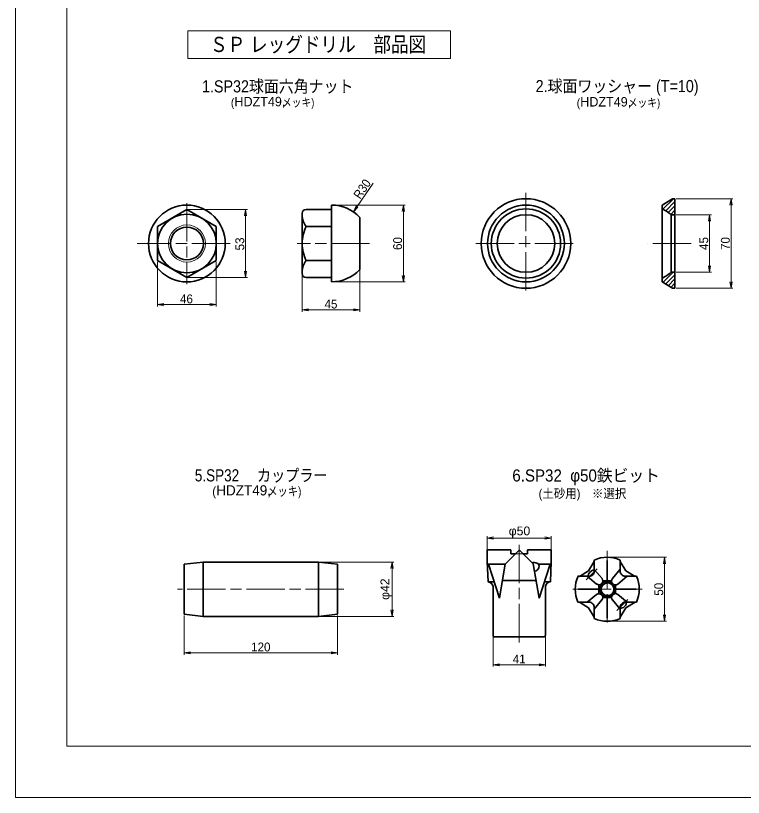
# Model space of a CAD drawing. Units: millimetres at full size, sheet at 1:2.5. Extents: x 2158 to 3838, y 1294 to 2497.
# Drawn here: x 2158 to 2726, y 1309 to 1920 of the extents above; entities that cross this region are included whole.
import ezdxf
from ezdxf.enums import TextEntityAlignment as Align

# ---------------------------------------------------------------- set-up
doc = ezdxf.new("R2010")
doc.units = ezdxf.units.MM
doc.header["$LTSCALE"] = 2.5
doc.linetypes.add('CHAIN', pattern=[18.5, 12, -1.5, 3.5, -1.5])
doc.linetypes.add('DASHED_SPACED', pattern=[12, 6, -6])
for name, color, linetype, lineweight in [('0_2', 7, 'Continuous', 13), ('1 外形線', 7, 'Continuous', 35), ('2 細線', 3, 'Continuous', 20), ('3 隠れ線', 2, 'DASHED_SPACED', 13), ('4 中心線', 1, 'CHAIN', 13), ('6 寸法線', 4, 'Continuous', 13), ('7 枠・タイトル', 7, 'Continuous', 13), ('DEFPOINTS_8', 7, 'Continuous', 13)]:
    doc.layers.add(name, color=color, linetype=linetype, lineweight=lineweight)
doc.layers.add('9文字', color=7, linetype='Continuous')
doc.styles.add('Arial', font='')
doc.styles.add('ＭＳ Ｐゴシック', font='')
doc.styles.get('Arial').set_extended_font_data('Arial')
doc.styles.get('ＭＳ Ｐゴシック').set_extended_font_data('MS PGothic')
pattern_1 = [(45, (1744.959, 1503.57), (-1.6838, 1.6838), [])]

# ---------------------------------------------------------------- blocks, each defined once
blk = doc.blocks.new('open_arrow')
at = {"color": 0, "linetype": 'Continuous', "lineweight": -2}
blk.add_lwpolyline([(7.5, 1.25), (0, 0), (7.5, -1.25)], dxfattribs=at)

msp = doc.modelspace()

# ---------------------------------------------------------------- hatches: boundary and pattern name
at = {"layer": '2 細線'}
h = msp.add_hatch(dxfattribs=at)
h.set_pattern_fill('USER', color=256, style=0, pattern_type=2)
h.set_pattern_definition(pattern_1)
h.paths.add_polyline_path([(2662.922, 1771.986), (2662.922, 1769.098, -0.0702), (2669.922, 1764.486), (2672.922, 1764.486), (2672.922, 1776.986), (2670.922, 1776.986)])
h = msp.add_hatch(dxfattribs=at)
h.set_pattern_fill('USER', color=256, style=0, pattern_type=2)
h.set_pattern_definition(pattern_1)
h.paths.add_polyline_path([(2672.922, 1719.486), (2669.922, 1719.486, -0.0702), (2662.922, 1714.874), (2662.922, 1711.986), (2670.922, 1706.986), (2672.922, 1706.986)])

# ---------------------------------------------------------------- linework, layer by layer
at = {"layer": '0_2'}
for p, q in [((2292.238, 1908.251), (2497.627, 1908.251)), ((2292.238, 1908.251), (2292.238, 1886.68)), ((2497.627, 1908.251), (2497.627, 1886.68)), ((2292.238, 1886.68), (2497.627, 1886.68))]:
    msp.add_line(p, q, dxfattribs=at)
at = {"layer": '1 外形線'}
for p, q in [((2662.922, 1771.986), (2670.922, 1776.986)), ((2670.922, 1776.986), (2672.922, 1776.986)), ((2672.922, 1776.986), (2672.922, 1706.986)), ((2268.494, 1755.257), (2291.494, 1768.536)), ((2291.494, 1768.536), (2314.494, 1755.257)), ((2404.594, 1768.536), (2384.594, 1768.536)), ((2404.594, 1741.986), (2404.594, 1771.986)), ((2662.922, 1771.986), (2662.922, 1711.986)), ((2381.594, 1718.436), (2381.594, 1765.536)), ((2426.594, 1721.59), (2426.594, 1762.382)), ((2672.922, 1764.486), (2669.922, 1764.486)), ((2669.922, 1719.486), (2669.922, 1764.486)), ((2268.494, 1755.257), (2268.494, 1728.715)), ((2314.494, 1755.257), (2314.494, 1728.715)), ((2404.594, 1755.261), (2384.594, 1755.261)), ((2404.594, 1741.986), (2404.594, 1711.986)), ((2268.494, 1728.715), (2291.494, 1715.436)), ((2291.494, 1715.436), (2314.494, 1728.715)), ((2404.594, 1728.711), (2384.594, 1728.711)), ((2672.922, 1719.486), (2669.922, 1719.486)), ((2404.594, 1715.436), (2384.594, 1715.436)), ((2404.594, 1711.986), (2404.594, 1715.436)), ((2662.922, 1711.986), (2670.922, 1706.986)), ((2670.922, 1706.986), (2672.922, 1706.986)), ((2526.222, 1502.403), (2526.222, 1493.403)), ((2526.222, 1502.403), (2544.722, 1502.403)), ((2540.241, 1491.403), (2550.534, 1501.696)), ((2544.722, 1502.403), (2544.722, 1499.403)), ((2544.722, 1499.403), (2548.241, 1499.403)), ((2562.241, 1491.403), (2551.948, 1501.696)), ((2554.241, 1499.403), (2557.722, 1499.403)), ((2557.722, 1502.403), (2557.722, 1499.403)), ((2557.722, 1502.403), (2576.222, 1502.403)), ((2576.222, 1502.403), (2576.222, 1493.401)), ((2304.23, 1492.885), (2289.23, 1491.185)), ((2339.23, 1492.885), (2304.23, 1492.885)), ((2304.23, 1492.885), (2304.23, 1450.485)), ((2359.23, 1492.885), (2339.23, 1492.885)), ((2394.23, 1492.885), (2359.23, 1492.885)), ((2394.23, 1492.885), (2394.23, 1450.485)), ((2394.23, 1492.885), (2409.23, 1491.185)), ((2526.222, 1493.403), (2527.059, 1477.405)), ((2526.328, 1491.403), (2540.241, 1491.403)), ((2527.1, 1491.403), (2535.738, 1464.577)), ((2535.738, 1464.577), (2540.314, 1491.476)), ((2566.705, 1464.577), (2562.123, 1491.521)), ((2576.155, 1491.403), (2566.126, 1491.403)), ((2575.343, 1491.403), (2566.705, 1464.577)), ((2576.222, 1493.403), (2575.687, 1477.404)), ((2609.836, 1493.43), (2605.431, 1486.195)), ((2609.844, 1485.813), (2609.835, 1494.519)), ((2619.973, 1478.185), (2619.973, 1494.185)), ((2630.109, 1485.835), (2630.1, 1494.541)), ((2630.109, 1485.835), (2630.1, 1494.541)), ((2630.109, 1493.43), (2634.514, 1486.195)), ((2289.23, 1491.185), (2289.23, 1452.185)), ((2409.23, 1491.185), (2409.23, 1452.185)), ((2605.431, 1486.195), (2598.214, 1481.771)), ((2615.901, 1479.966), (2609.839, 1487.242)), ((2624.065, 1479.975), (2630.112, 1487.264)), ((2624.065, 1479.975), (2630.112, 1487.264)), ((2634.514, 1486.195), (2641.731, 1481.771)), ((2605.844, 1481.813), (2597.139, 1481.823)), ((2611.697, 1475.749), (2604.402, 1481.788)), ((2628.278, 1475.767), (2635.56, 1481.821)), ((2628.278, 1475.767), (2635.56, 1481.821)), ((2634.131, 1481.818), (2642.837, 1481.818)), ((2634.131, 1481.818), (2642.837, 1481.818)), ((2527.092, 1477.404), (2531.608, 1477.404)), ((2530.722, 1473.701), (2530.722, 1435.903)), ((2538.484, 1478.403), (2563.96, 1478.403)), ((2570.836, 1477.405), (2575.687, 1477.405)), ((2571.722, 1474.129), (2571.722, 1435.903)), ((2613.473, 1475.099), (2613.473, 1468.271)), ((2623.387, 1478.185), (2616.558, 1478.185)), ((2626.473, 1468.271), (2626.473, 1475.099)), ((2613.472, 1471.685), (2597.473, 1471.685)), ((2611.682, 1467.592), (2604.394, 1461.546)), ((2626.473, 1471.685), (2642.473, 1471.685)), ((2628.278, 1467.603), (2635.56, 1461.548)), ((2605.822, 1461.548), (2597.117, 1461.557)), ((2598.197, 1461.552), (2605.427, 1457.14)), ((2615.891, 1463.38), (2609.836, 1456.098)), ((2616.558, 1465.185), (2623.387, 1465.185)), ((2619.973, 1465.185), (2619.973, 1449.185)), ((2624.065, 1463.395), (2630.112, 1456.106)), ((2634.131, 1461.552), (2642.837, 1461.552)), ((2641.748, 1461.552), (2634.518, 1457.14)), ((2605.427, 1457.14), (2609.844, 1449.918)), ((2609.84, 1457.526), (2609.84, 1448.821)), ((2630.109, 1457.535), (2630.1, 1448.829)), ((2634.518, 1457.14), (2630.101, 1449.918)), ((2304.23, 1450.485), (2289.23, 1452.185)), ((2339.23, 1450.485), (2304.23, 1450.485)), ((2359.23, 1450.485), (2339.23, 1450.485)), ((2394.23, 1450.485), (2359.23, 1450.485)), ((2394.23, 1450.485), (2409.23, 1452.185)), ((2532.222, 1434.403), (2570.222, 1434.403))]:
    msp.add_line(p, q, dxfattribs=at)
for centre, radius in [((2556.466, 1741.986), 35), ((2291.494, 1741.986), 30), ((2556.466, 1741.986), 30), ((2556.466, 1741.986), 27.1), ((2291.494, 1741.986), 22.993), ((2556.466, 1741.986), 22.5), ((2291.494, 1741.986), 12.85), ((2620.217, 1471.685), 6), ((2620.217, 1471.685), 5)]:
    msp.add_circle(centre, radius, dxfattribs=at)
for centre, radius, start, end in [((2384.594, 1765.536), 3, 90, 180), ((2404.594, 1741.986), 30, 42.83343, 90), ((2650.079, 1741.986), 30, 48.59038, 64.65267), ((2396.594, 1764.261), 15, 180, 216.8699), ((2412.465, 1741.986), 30.871, 154.53143, 180), ((2412.465, 1741.986), 30.871, 180, 205.46857), ((2396.594, 1719.711), 15, 143.1301, 180), ((2384.594, 1718.436), 3, 180, 270), ((2404.594, 1741.986), 30, 270, 317.16657), ((2650.079, 1741.986), 30, 295.34733, 311.40962), ((2551.241, 1500.989), 1, 44.99969, 135), ((2620.004, 1471.623), 25.043, 66.22496, 113.95856), ((2605.844, 1485.787), 4, 269.80798, 0.37628), ((2634.109, 1485.817), 4, 179.74656, 270.31486), ((2620.035, 1471.653), 25.043, 156.04142, 203.77503), ((2613.538, 1478.118), 3, 228.59997, 38.02067), ((2626.432, 1478.132), 3, 138.53854, 307.95925), ((2619.93, 1471.697), 25.043, 336.10286, 23.83647), ((2526.852, 1473.538), 3.873, 2.40625, 86.94202), ((2575.657, 1473.415), 4, 94.39257, 169.71768), ((2613.525, 1465.225), 3, 318.4771, 127.89781), ((2626.432, 1465.238), 3, 52.04075, 221.46146), ((2605.84, 1457.548), 4, 359.68512, 90.25342), ((2634.109, 1457.552), 4, 89.68514, 180.25344), ((2619.96, 1471.728), 25.043, 246.16352, 293.89712), ((2532.222, 1435.903), 1.5, 180, 270), ((2570.222, 1435.903), 1.5, 270, 0)]:
    msp.add_arc(centre, radius, start, end, dxfattribs=at)
for centre, major_axis, ratio, start_param, end_param in [((2562.779, 1489.994), (-3.985, 0), 0.650921, 3.1415927, 5.1052524), ((2562.779, 1489.994), (-0.483, 4.195), 0.943128, 3.082681, 4.6042421), ((2607.989, 1483.727), (-2.472, -2.478), 0.588796, 3.4771399, 5.9851153), ((2632.046, 1459.695), (-2.475, -2.475), 0.588796, 0.29807, 2.8060454)]:
    msp.add_ellipse(centre, major_axis=major_axis, ratio=ratio, start_param=start_param, end_param=end_param, dxfattribs=at)
at = {"layer": '2 細線'}
msp.add_circle((2291.494, 1741.986), 14.5, dxfattribs=at)
at = {"layer": '3 隠れ線'}
msp.add_line((2547.807, 1499.403), (2554.636, 1499.403), dxfattribs=at)
at = {"layer": '4 中心線'}
for p, q in [((2556.466, 1781.531), (2556.466, 1702.441)), ((2291.494, 1773.443), (2291.494, 1710.128)), ((2325.41, 1741.986), (2252.588, 1741.986)), ((2434.27, 1741.986), (2377.741, 1741.986)), ((2517.207, 1741.986), (2595.725, 1741.986)), ((2685.58, 1741.986), (2651.71, 1741.986)), ((2551.222, 1506.422), (2551.222, 1428.856)), ((2619.973, 1501.64), (2619.973, 1445.648)), ((2611.993, 1487.732), (2603.408, 1479.138)), ((2414.23, 1471.685), (2284.23, 1471.685)), ((2593.111, 1471.685), (2647.323, 1471.685)), ((2636.047, 1463.703), (2627.463, 1455.109))]:
    msp.add_line(p, q, dxfattribs=at)
at = {"layer": '6 寸法線'}
for p, q in [((2437.07, 1789.257), (2421.582, 1766.713)), ((2673.922, 1776.986), (2718.26, 1776.986)), ((2716.76, 1706.986), (2716.76, 1776.986)), ((2292.494, 1768.536), (2338.819, 1768.536)), ((2337.319, 1715.436), (2337.319, 1768.536)), ((2405.594, 1771.986), (2462.149, 1771.986)), ((2460.649, 1711.986), (2460.649, 1771.986)), ((2673.922, 1764.486), (2701.421, 1764.486)), ((2699.921, 1719.486), (2699.921, 1764.486)), ((2404.504, 1741.986), (2404.684, 1741.986)), ((2404.594, 1741.896), (2404.594, 1742.076)), ((2268.494, 1727.715), (2268.494, 1692.677)), ((2314.494, 1727.715), (2314.494, 1692.677)), ((2381.594, 1717.436), (2381.594, 1688.658)), ((2426.594, 1722.09), (2426.594, 1688.658)), ((2673.922, 1719.486), (2701.421, 1719.486)), ((2292.494, 1715.436), (2338.819, 1715.436)), ((2405.594, 1711.986), (2462.149, 1711.986)), ((2673.922, 1706.986), (2718.26, 1706.986)), ((2268.494, 1694.177), (2314.494, 1694.177)), ((2381.594, 1690.158), (2426.594, 1690.158)), ((2526.222, 1502.403), (2526.222, 1513.215)), ((2526.222, 1511.715), (2576.262, 1511.715)), ((2576.262, 1502.403), (2576.262, 1513.215)), ((2395.23, 1492.885), (2453.32, 1492.885)), ((2451.82, 1450.485), (2451.82, 1492.885)), ((2620.973, 1496.666), (2666.25, 1496.666)), ((2664.75, 1446.685), (2664.75, 1496.666)), ((2289.23, 1451.185), (2289.23, 1420.523)), ((2395.23, 1450.485), (2453.32, 1450.485)), ((2409.23, 1451.185), (2409.23, 1420.523)), ((2620.974, 1446.685), (2666.25, 1446.685)), ((2530.722, 1435.357), (2530.722, 1411.155)), ((2571.722, 1435.357), (2571.722, 1411.155)), ((2289.23, 1422.023), (2409.23, 1422.023)), ((2530.722, 1412.655), (2571.722, 1412.655))]:
    msp.add_line(p, q, dxfattribs=at)
at = {"layer": '7 枠・タイトル'}
for p, q in [((2197.652, 2456.969), (2197.652, 1348.969)), ((2197.652, 1348.969), (3797.652, 1348.969))]:
    msp.add_line(p, q, dxfattribs=at)
at = {"layer": 'DEFPOINTS_8'}
for p, q in [((2157.652, 2496.969), (2157.652, 1308.969)), ((2157.652, 1308.969), (3837.652, 1308.969))]:
    msp.add_line(p, q, dxfattribs=at)

# ---------------------------------------------------------------- block references
at = {"layer": '6 寸法線', "xscale": 0.667, "yscale": 0.667}
for p, rotation in [((2716.76, 1776.986), 270), ((2337.319, 1768.536), 270), ((2421.582, 1766.713), 55.5), ((2460.649, 1771.986), 270), ((2699.921, 1764.486), 270), ((2699.921, 1719.486), 90), ((2337.319, 1715.436), 90), ((2460.649, 1711.986), 90), ((2716.76, 1706.986), 90), ((2314.494, 1694.177), 180), ((2426.594, 1690.158), 180), ((2576.262, 1511.715), 180), ((2451.82, 1492.885), 270), ((2664.75, 1496.666), 270), ((2451.82, 1450.485), 90), ((2664.75, 1446.685), 90), ((2409.23, 1422.023), 180), ((2571.722, 1412.655), 180)]:
    msp.add_blockref('open_arrow', p, dxfattribs=dict(at, rotation=rotation))
for p in [(2268.494, 1694.177), (2381.594, 1690.158), (2526.222, 1511.715), (2289.23, 1422.023), (2530.722, 1412.655)]:
    msp.add_blockref('open_arrow', p, dxfattribs=at)

# ---------------------------------------------------------------- texts
at = {"layer": '6 寸法線', "style": 'ＭＳ Ｐゴシック'}
for s, rotation, width, p in [('R30', 55.51, 0.95, (2428.448, 1784.654)), ('φ42', 90, 1.05, (2446.266, 1471.736))]:
    msp.add_text(s, height=6.928, rotation=rotation, dxfattribs=dict(at, width=width)).set_placement(p, align=Align.MIDDLE_CENTER)
for s, p in [('53', (2332.819, 1741.638)), ('60', (2456.149, 1741.986)), ('45', (2695.421, 1741.986)), ('70', (2712.26, 1741.986)), ('50', (2660.25, 1471.675))]:
    msp.add_text(s, height=6.928, rotation=90, dxfattribs=at).set_placement(p, align=Align.MIDDLE_CENTER)
for s, p in [('46', (2291.145, 1698.677)), ('45', (2404.094, 1694.658)), ('120', (2349.23, 1426.523)), ('41', (2551.222, 1417.155))]:
    msp.add_text(s, height=6.928, dxfattribs=at).set_placement(p, align=Align.MIDDLE_CENTER)
at = {"layer": '6 寸法線', "style": 'ＭＳ Ｐゴシック', "width": 1.05}
msp.add_text('φ50', height=6.928, dxfattribs=at).set_placement((2551.408, 1517.269), align=Align.MIDDLE_CENTER)
at = {"layer": '7 枠・タイトル', "style": 'ＭＳ Ｐゴシック', "width": 0.85}
msp.add_text('ＳＰ レッグドリル\u3000部品図', height=11.88, dxfattribs=at).set_placement((2394.061, 1897.641), align=Align.MIDDLE_CENTER)
at = {"layer": '9文字', "style": 'ＭＳ Ｐゴシック'}
for s, width, p in [('1.SP32球面六角ナット', 0.9, (2421.642, 1864.835)), ('2.球面ワッシャー (T=10)', 0.9, (2691.363, 1865.055)), ('5.SP32\u3000 カップラー', 0.85, (2401.365, 1560.724))]:
    msp.add_text(s, height=9.501, dxfattribs=dict(at, width=width)).set_placement(p, align=Align.MIDDLE_RIGHT)
for height, p in [(6.433, (2325.814, 1847.034)), (6.433, (2596.094, 1846.856)), (6.928, (2311.318, 1542.655))]:
    msp.add_text('(', height=height, dxfattribs=at).set_placement(p, align=Align.BOTTOM_LEFT)
at = {"layer": '9文字'}
for s, height, style, width, p in [('HDZT49,', 7.386, 'Arial', 0.95, (2328.656, 1847.034)), ('メッキ)', 6.433, 'ＭＳ Ｐゴシック', 0.85, (2365.707, 1847.034)), ('HDZT49,', 7.386, 'Arial', 0.95, (2598.936, 1846.856)), ('メッキ)', 6.433, 'ＭＳ Ｐゴシック', 0.85, (2635.987, 1846.856)), ('HDZT49,', 7.955, 'Arial', 0.95, (2314.379, 1542.655)), ('メッキ)', 6.928, 'ＭＳ Ｐゴシック', 0.85, (2354.28, 1542.655))]:
    msp.add_text(s, height=height, dxfattribs=dict(at, style=style, width=width)).set_placement(p, align=Align.BOTTOM_LEFT)
at = {"layer": '9文字', "style": 'ＭＳ Ｐゴシック', "width": 0.95}
for s, height, p in [('6.SP32  φ50鉄ビット', 9.501, (2603.469, 1560.628)), ('(土砂用)\u3000※選択', 6.928, (2600.659, 1546.46))]:
    msp.add_text(s, height=height, dxfattribs=at).set_placement(p, align=Align.MIDDLE_CENTER)

doc.saveas('drawing.dxf')
